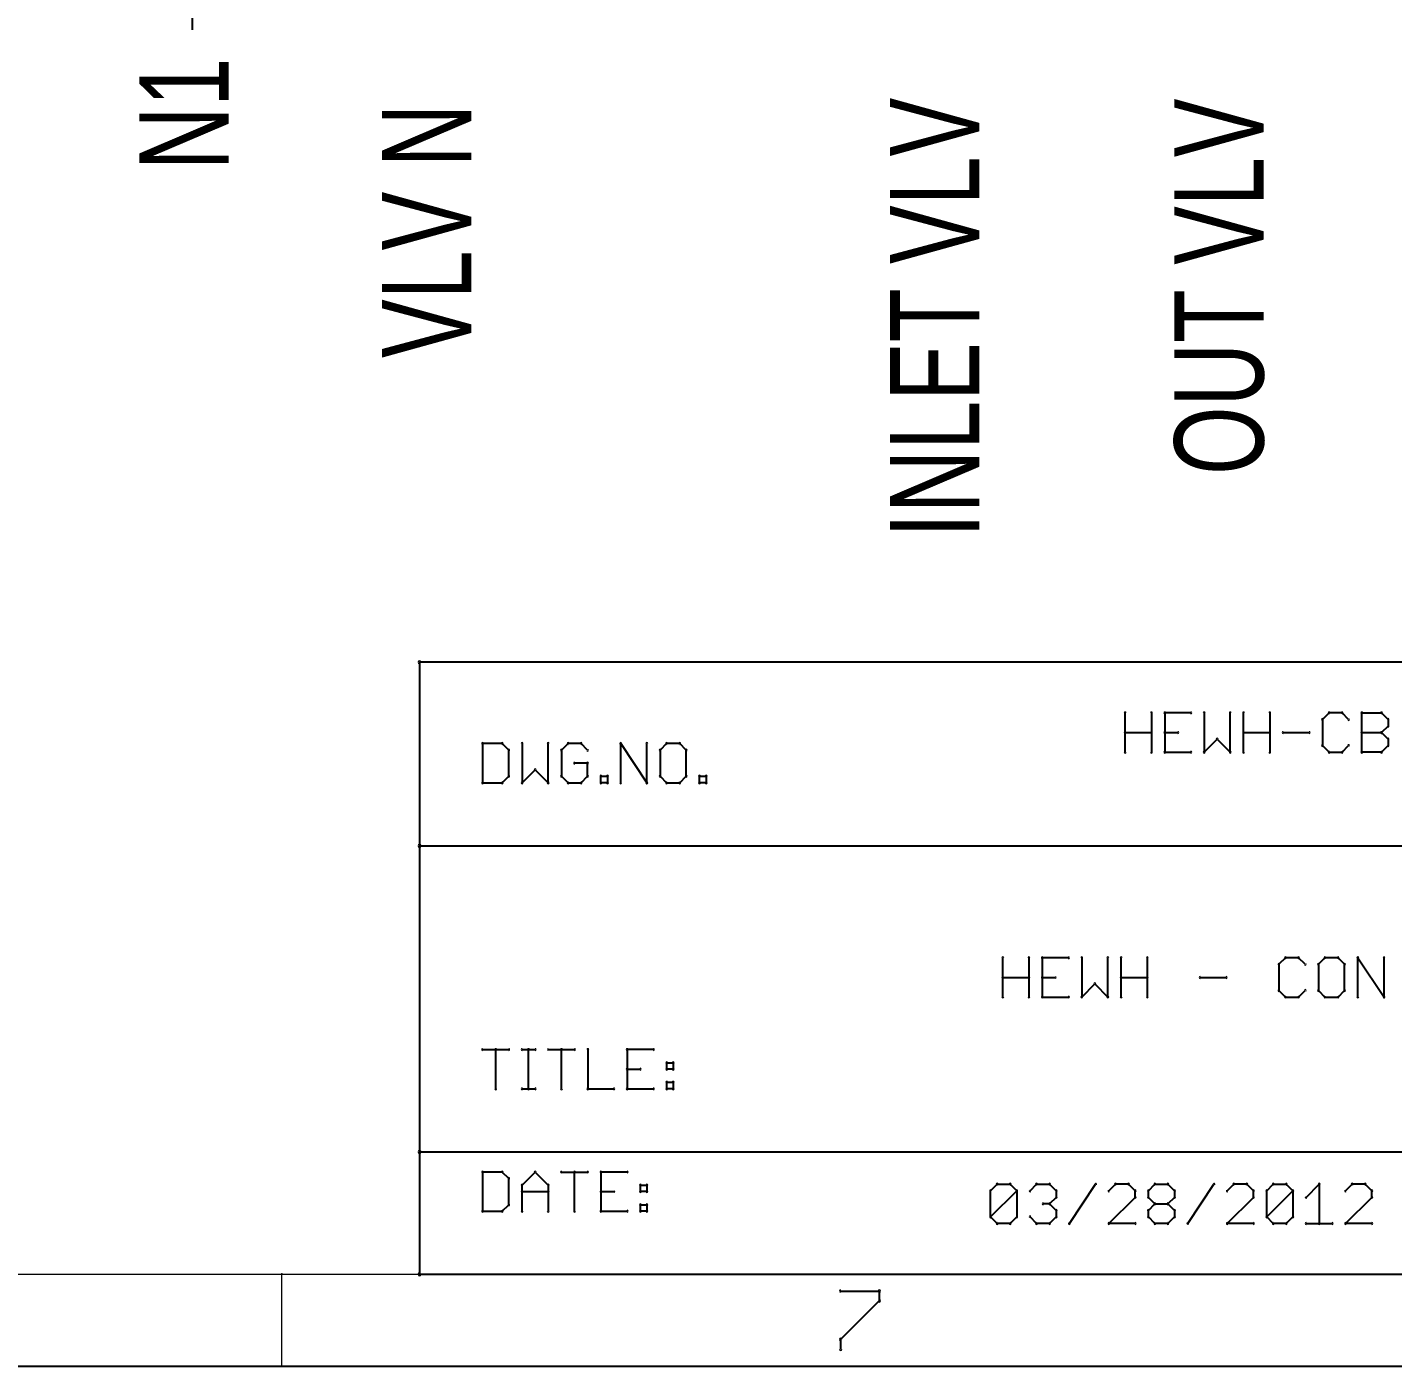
# Paper-space layout 'OUTPUT MODULE' of a CAD drawing. Header units: inches. Extents: x 0.9 to 16.5, y 0.5 to 10.7.
# Drawn here: x 12.109 to 14.34, y 0.499 to 2.687 of the extents above; entities that cross this region are included whole.
import ezdxf

# ---------------------------------------------------------------- set-up
doc = ezdxf.new("R2010")
doc.units = ezdxf.units.IN
doc.header["$MEASUREMENT"] = 0
for name, color, linetype in [('94', 14, 'Continuous'), ('97', 94, 'Continuous'), ('TEXT', 4, 'Continuous'), ('THIN_RED', 1, 'Continuous')]:
    doc.layers.add(name, color=color, linetype=linetype)
doc.styles.add('SLDTEXTSTYLE0', font='TXT', dxfattribs={"width": 0.736842})

psp = doc.layouts.new('OUTPUT MODULE')

# ---------------------------------------------------------------- linework, layer by layer
at = {"layer": '94', "lineweight": 25}
for p, q in [((12.75, 1.65), (12.75, 1.35)), ((15.25, 1.65), (12.75, 1.65)), ((12.853, 1.5171), (12.853, 1.453)), ((12.885, 1.5171), (12.853, 1.5171)), ((12.8957, 1.5064), (12.885, 1.5171)), ((12.9175, 1.5171), (12.9175, 1.453)), ((12.9602, 1.453), (12.9602, 1.5171)), ((12.9926, 1.5171), (12.9819, 1.5064)), ((13.0139, 1.5171), (12.9926, 1.5171)), ((13.0246, 1.5064), (13.0139, 1.5171)), ((13.0786, 1.453), (13.0786, 1.5171)), ((13.0786, 1.5171), (13.1213, 1.453)), ((13.1213, 1.453), (13.1213, 1.5171)), ((13.1537, 1.5171), (13.143, 1.5064)), ((13.1751, 1.5171), (13.1537, 1.5171)), ((13.1858, 1.5064), (13.1751, 1.5171)), ((12.8957, 1.4637), (12.8957, 1.5064)), ((12.9819, 1.5064), (12.9819, 1.4637)), ((13.143, 1.5064), (13.143, 1.4637)), ((13.1858, 1.4637), (13.1858, 1.5064)), ((12.9175, 1.453), (12.9388, 1.4744)), ((12.9388, 1.4744), (12.9602, 1.453)), ((13.0246, 1.485), (13.0033, 1.485)), ((13.0246, 1.4637), (13.0246, 1.485)), ((12.853, 1.453), (12.885, 1.453)), ((12.885, 1.453), (12.8957, 1.4637)), ((12.9819, 1.4637), (12.9926, 1.453)), ((12.9926, 1.453), (13.0139, 1.453)), ((13.0139, 1.453), (13.0246, 1.4637)), ((13.0464, 1.453), (13.0464, 1.4637)), ((13.0464, 1.4637), (13.057, 1.4637)), ((13.057, 1.453), (13.0464, 1.453)), ((13.057, 1.4637), (13.057, 1.453)), ((13.143, 1.4637), (13.1537, 1.453)), ((13.1537, 1.453), (13.1751, 1.453)), ((13.1751, 1.453), (13.1858, 1.4637)), ((13.2075, 1.453), (13.2075, 1.4637)), ((13.2075, 1.4637), (13.2182, 1.4637)), ((13.2182, 1.453), (13.2075, 1.453)), ((13.2182, 1.4637), (13.2182, 1.453)), ((12.75, 1.35), (12.75, 0.85)), ((12.75, 1.35), (15.25, 1.35)), ((12.853, 1.0171), (12.8957, 1.0171)), ((12.8744, 0.953), (12.8744, 1.0171)), ((12.9175, 1.0171), (12.9388, 1.0171)), ((12.9281, 0.953), (12.9281, 1.0171)), ((12.9604, 1.0171), (13.0031, 1.0171)), ((12.9818, 0.953), (12.9818, 1.0171)), ((13.0249, 1.0171), (13.0249, 0.953)), ((13.132, 1.0171), (13.0893, 1.0171)), ((13.0893, 1.0171), (13.0893, 0.953)), ((13.0893, 0.985), (13.1107, 0.985)), ((13.1538, 0.9957), (13.1645, 0.9957)), ((13.1538, 0.985), (13.1538, 0.9957)), ((13.1645, 0.985), (13.1538, 0.985)), ((13.1645, 0.9957), (13.1645, 0.985)), ((13.1538, 0.9637), (13.1645, 0.9637)), ((13.1538, 0.953), (13.1538, 0.9637)), ((13.1645, 0.9637), (13.1645, 0.953)), ((12.9175, 0.953), (12.9388, 0.953)), ((13.0249, 0.953), (13.0676, 0.953)), ((13.0893, 0.953), (13.132, 0.953)), ((13.1645, 0.953), (13.1538, 0.953)), ((12.75, 0.85), (12.75, 0.65)), ((12.75, 0.85), (16.35, 0.85)), ((12.853, 0.8171), (12.853, 0.753)), ((12.885, 0.8171), (12.853, 0.8171)), ((12.8957, 0.8064), (12.885, 0.8171)), ((12.8957, 0.7637), (12.8957, 0.8064)), ((12.9175, 0.7957), (12.9388, 0.8171)), ((12.9388, 0.8171), (12.9602, 0.7957)), ((12.9819, 0.8171), (13.0246, 0.8171)), ((13.0033, 0.753), (13.0033, 0.8171)), ((13.0891, 0.8171), (13.0464, 0.8171)), ((13.0464, 0.8171), (13.0464, 0.753)), ((12.9175, 0.753), (12.9175, 0.7957)), ((12.9175, 0.785), (12.9602, 0.785)), ((12.9602, 0.7957), (12.9602, 0.753)), ((13.0464, 0.785), (13.0677, 0.785)), ((13.1108, 0.7957), (13.1215, 0.7957)), ((13.1108, 0.785), (13.1108, 0.7957)), ((13.1215, 0.785), (13.1108, 0.785)), ((13.1215, 0.7957), (13.1215, 0.785)), ((12.885, 0.753), (12.8957, 0.7637)), ((13.1108, 0.7637), (13.1215, 0.7637)), ((13.1108, 0.753), (13.1108, 0.7637)), ((13.1215, 0.7637), (13.1215, 0.753)), ((12.853, 0.753), (12.885, 0.753)), ((13.0464, 0.753), (13.0891, 0.753)), ((13.1215, 0.753), (13.1108, 0.753)), ((12.75, 0.65), (15.25, 0.65))]:
    psp.add_line(p, q, dxfattribs=at)
at = {"layer": '94', "lineweight": 18}
for centre, radius, start, end in [((12.75, 1.65), 0.0025, 0, 180), ((12.75, 1.65), 0.0025, 90, 270), ((12.853, 1.5171), 0.0015, 0, 180), ((12.853, 1.5171), 0.0015, 90, 270), ((12.885, 1.5171), 0.0015, 45, 225), ((12.885, 1.5171), 0.0015, 270, 90), ((12.9175, 1.5171), 0.0015, 0, 180), ((12.9602, 1.5171), 0.0015, 0, 180), ((12.9926, 1.5171), 0.0015, 90, 270), ((12.9926, 1.5171), 0.0015, 315, 135), ((13.0139, 1.5171), 0.0015, 45, 225), ((13.0139, 1.5171), 0.0015, 270, 90), ((13.0786, 1.5171), 0.0015, 0, 180), ((13.0786, 1.5171), 0.0015, 33.6901, 213.6901), ((13.1213, 1.5171), 0.0015, 0, 180), ((13.1537, 1.5171), 0.0015, 90, 270), ((13.1537, 1.5171), 0.0015, 315.0135, 135.0135), ((13.1751, 1.5171), 0.0015, 45, 225), ((13.1751, 1.5171), 0.0015, 270, 90), ((12.8957, 1.5064), 0.0015, 0, 180), ((12.8957, 1.5064), 0.0015, 225, 45), ((12.9819, 1.5064), 0.0015, 0, 180), ((12.9819, 1.5064), 0.0015, 135, 315), ((13.0246, 1.5064), 0.0015, 225, 45), ((13.143, 1.5064), 0.0015, 0, 180), ((13.143, 1.5064), 0.0015, 134.9865, 314.9865), ((13.1858, 1.5064), 0.0015, 0, 180), ((13.1858, 1.5064), 0.0015, 225.0135, 45.0135), ((12.9388, 1.4744), 0.0015, 45, 225), ((12.9388, 1.4744), 0.0015, 315, 135), ((13.0033, 1.485), 0.0015, 90, 270), ((13.0246, 1.485), 0.0015, 0, 180), ((13.0246, 1.485), 0.0015, 270, 90), ((12.853, 1.453), 0.0015, 90, 270), ((12.853, 1.453), 0.0015, 180, 0), ((12.885, 1.453), 0.0015, 134.9865, 314.9865), ((12.885, 1.453), 0.0015, 270, 90), ((12.8957, 1.4637), 0.0015, 180, 0), ((12.8957, 1.4637), 0.0015, 315.0135, 135.0135), ((12.9175, 1.453), 0.0015, 135, 315), ((12.9175, 1.453), 0.0015, 180, 0), ((12.9602, 1.453), 0.0015, 180, 0), ((12.9602, 1.453), 0.0015, 225, 45), ((12.9819, 1.4637), 0.0015, 44.9865, 224.9865), ((12.9819, 1.4637), 0.0015, 180, 0), ((12.9926, 1.453), 0.0015, 90, 270), ((12.9926, 1.453), 0.0015, 225.0135, 45.0135), ((13.0139, 1.453), 0.0015, 134.9865, 314.9865), ((13.0139, 1.453), 0.0015, 270, 90), ((13.0246, 1.4637), 0.0015, 180, 0), ((13.0246, 1.4637), 0.0015, 315.0135, 135.0135), ((13.0464, 1.4637), 0.0015, 0, 180), ((13.0464, 1.4637), 0.0015, 90, 270), ((13.0464, 1.453), 0.0015, 90, 270), ((13.0464, 1.453), 0.0015, 180, 0), ((13.057, 1.4637), 0.0015, 0, 180), ((13.057, 1.453), 0.0015, 180, 0), ((13.057, 1.4637), 0.0015, 270, 90), ((13.057, 1.453), 0.0015, 270, 90), ((13.0786, 1.453), 0.0015, 180, 0), ((13.1213, 1.453), 0.0015, 180, 0), ((13.1213, 1.453), 0.0015, 213.6795, 33.6795), ((13.143, 1.4637), 0.0015, 45, 225), ((13.143, 1.4637), 0.0015, 180, 0), ((13.1537, 1.453), 0.0015, 90, 270), ((13.1537, 1.453), 0.0015, 225, 45), ((13.1751, 1.453), 0.0015, 134.9865, 314.9865), ((13.1751, 1.453), 0.0015, 270, 90), ((13.1858, 1.4637), 0.0015, 180, 0), ((13.1858, 1.4637), 0.0015, 315, 135), ((13.2075, 1.4637), 0.0015, 0, 180), ((13.2075, 1.4637), 0.0015, 90, 270), ((13.2075, 1.453), 0.0015, 90, 270), ((13.2075, 1.453), 0.0015, 180, 0), ((13.2182, 1.4637), 0.0015, 0, 180), ((13.2182, 1.453), 0.0015, 180, 0), ((13.2182, 1.4637), 0.0015, 270, 90), ((13.2182, 1.453), 0.0015, 270, 90), ((12.75, 1.35), 0.0025, 0, 180), ((12.75, 1.35), 0.0025, 90, 270), ((12.75, 1.35), 0.0025, 180, 0), ((12.853, 1.0171), 0.0015, 90, 270), ((12.8744, 1.0171), 0.0015, 0, 180), ((12.8957, 1.0171), 0.0015, 270, 90), ((12.9175, 1.0171), 0.0015, 90, 270), ((12.9281, 1.0171), 0.0015, 0, 180), ((12.9388, 1.0171), 0.0015, 270, 90), ((12.9604, 1.0171), 0.0015, 90, 270), ((12.9818, 1.0171), 0.0015, 0, 180), ((13.0031, 1.0171), 0.0015, 270, 90), ((13.0249, 1.0171), 0.0015, 0, 180), ((13.0893, 1.0171), 0.0015, 90, 270), ((13.0893, 1.0171), 0.0015, 0, 180), ((13.132, 1.0171), 0.0015, 270, 90), ((13.0893, 0.985), 0.0015, 90, 270), ((13.1107, 0.985), 0.0015, 270, 90), ((13.1538, 0.9957), 0.0015, 90, 270), ((13.1538, 0.9957), 0.0015, 0, 180), ((13.1538, 0.985), 0.0015, 90, 270), ((13.1538, 0.985), 0.0015, 180, 0), ((13.1645, 0.9957), 0.0015, 0, 180), ((13.1645, 0.985), 0.0015, 180, 0), ((13.1645, 0.9957), 0.0015, 270, 90), ((13.1645, 0.985), 0.0015, 270, 90), ((13.1538, 0.9637), 0.0015, 90, 270), ((13.1538, 0.9637), 0.0015, 0, 180), ((13.1645, 0.9637), 0.0015, 0, 180), ((13.1645, 0.9637), 0.0015, 270, 90), ((12.8744, 0.953), 0.0015, 180, 0), ((12.9175, 0.953), 0.0015, 90, 270), ((12.9281, 0.953), 0.0015, 180, 0), ((12.9388, 0.953), 0.0015, 270, 90), ((12.9818, 0.953), 0.0015, 180, 0), ((13.0249, 0.953), 0.0015, 90, 270), ((13.0249, 0.953), 0.0015, 180, 0), ((13.0676, 0.953), 0.0015, 270, 90), ((13.0893, 0.953), 0.0015, 90, 270), ((13.0893, 0.953), 0.0015, 180, 0), ((13.132, 0.953), 0.0015, 270, 90), ((13.1538, 0.953), 0.0015, 90, 270), ((13.1538, 0.953), 0.0015, 180, 0), ((13.1645, 0.953), 0.0015, 180, 0), ((13.1645, 0.953), 0.0015, 270, 90), ((12.75, 0.85), 0.0025, 0, 180), ((12.75, 0.85), 0.0025, 90, 270), ((12.75, 0.85), 0.0025, 180, 0), ((12.853, 0.8171), 0.0015, 0, 180), ((12.853, 0.8171), 0.0015, 90, 270), ((12.885, 0.8171), 0.0015, 45, 225), ((12.885, 0.8171), 0.0015, 270, 90), ((12.8957, 0.8064), 0.0015, 0, 180), ((12.8957, 0.8064), 0.0015, 225, 45), ((12.9388, 0.8171), 0.0015, 45, 225), ((12.9388, 0.8171), 0.0015, 315, 135), ((12.9819, 0.8171), 0.0015, 90, 270), ((13.0033, 0.8171), 0.0015, 0, 180), ((13.0246, 0.8171), 0.0015, 270, 90), ((13.0464, 0.8171), 0.0015, 90, 270), ((13.0464, 0.8171), 0.0015, 0, 180), ((13.0891, 0.8171), 0.0015, 270, 90), ((12.9175, 0.7957), 0.0015, 0, 180), ((12.9175, 0.7957), 0.0015, 135, 315), ((12.9175, 0.785), 0.0015, 90, 270), ((12.9602, 0.7957), 0.0015, 0, 180), ((12.9602, 0.7957), 0.0015, 225, 45), ((12.9602, 0.785), 0.0015, 270, 90), ((13.0464, 0.785), 0.0015, 90, 270), ((13.0677, 0.785), 0.0015, 270, 90), ((13.1108, 0.7957), 0.0015, 90, 270), ((13.1108, 0.7957), 0.0015, 0, 180), ((13.1108, 0.785), 0.0015, 90, 270), ((13.1108, 0.785), 0.0015, 180, 0), ((13.1215, 0.7957), 0.0015, 0, 180), ((13.1215, 0.785), 0.0015, 180, 0), ((13.1215, 0.7957), 0.0015, 270, 90), ((13.1215, 0.785), 0.0015, 270, 90), ((12.8957, 0.7637), 0.0015, 180, 0), ((12.8957, 0.7637), 0.0015, 315.0135, 135.0135), ((13.1108, 0.7637), 0.0015, 90, 270), ((13.1108, 0.7637), 0.0015, 0, 180), ((13.1215, 0.7637), 0.0015, 0, 180), ((13.1215, 0.7637), 0.0015, 270, 90), ((12.853, 0.753), 0.0015, 90, 270), ((12.853, 0.753), 0.0015, 180, 0), ((12.885, 0.753), 0.0015, 134.9865, 314.9865), ((12.885, 0.753), 0.0015, 270, 90), ((12.9175, 0.753), 0.0015, 180, 0), ((12.9602, 0.753), 0.0015, 180, 0), ((13.0033, 0.753), 0.0015, 180, 0), ((13.0464, 0.753), 0.0015, 90, 270), ((13.0464, 0.753), 0.0015, 180, 0), ((13.0891, 0.753), 0.0015, 270, 90), ((13.1108, 0.753), 0.0015, 90, 270), ((13.1108, 0.753), 0.0015, 180, 0), ((13.1215, 0.753), 0.0015, 180, 0), ((13.1215, 0.753), 0.0015, 270, 90), ((12.75, 0.65), 0.0025, 90, 270), ((12.75, 0.65), 0.0025, 180, 0)]:
    psp.add_arc(centre, radius, start, end, dxfattribs=at)
at = {"layer": '97', "lineweight": 25}
for p, q in [((13.903, 1.503), (13.903, 1.5671)), ((13.9457, 1.5671), (13.9457, 1.503)), ((14.0102, 1.5671), (13.9675, 1.5671)), ((13.9675, 1.5671), (13.9675, 1.503)), ((14.0319, 1.5671), (14.0319, 1.503)), ((14.0746, 1.503), (14.0746, 1.5671)), ((14.0964, 1.503), (14.0964, 1.5671)), ((14.1391, 1.5671), (14.1391, 1.503)), ((14.236, 1.5671), (14.2253, 1.5564)), ((14.2573, 1.5671), (14.236, 1.5671)), ((14.268, 1.5564), (14.2573, 1.5671)), ((14.2897, 1.503), (14.2897, 1.5671)), ((14.2897, 1.5671), (14.3218, 1.5671)), ((14.3218, 1.5671), (14.3324, 1.5564)), ((14.2253, 1.5564), (14.2253, 1.5137)), ((14.3324, 1.5457), (14.3218, 1.535)), ((14.3324, 1.5564), (14.3324, 1.5457)), ((13.903, 1.535), (13.9457, 1.535)), ((13.9675, 1.535), (13.9888, 1.535)), ((14.0319, 1.503), (14.0533, 1.5244)), ((14.0533, 1.5244), (14.0746, 1.503)), ((14.0964, 1.535), (14.1391, 1.535)), ((14.1608, 1.535), (14.2035, 1.535)), ((14.2897, 1.535), (14.3218, 1.535)), ((14.3218, 1.535), (14.3324, 1.5244)), ((14.3324, 1.5244), (14.3324, 1.5137)), ((13.9675, 1.503), (14.0102, 1.503)), ((14.2253, 1.5137), (14.236, 1.503)), ((14.236, 1.503), (14.2573, 1.503)), ((14.2573, 1.503), (14.268, 1.5137)), ((14.3218, 1.503), (14.2897, 1.503)), ((14.3324, 1.5137), (14.3218, 1.503)), ((13.703, 1.103), (13.703, 1.1671)), ((13.7457, 1.1671), (13.7457, 1.103)), ((13.8102, 1.1671), (13.7675, 1.1671)), ((13.7675, 1.1671), (13.7675, 1.103)), ((13.8319, 1.1671), (13.8319, 1.103)), ((13.8746, 1.103), (13.8746, 1.1671)), ((13.8964, 1.103), (13.8964, 1.1671)), ((13.9391, 1.1671), (13.9391, 1.103)), ((14.1649, 1.1671), (14.1542, 1.1564)), ((14.1862, 1.1671), (14.1649, 1.1671)), ((14.1969, 1.1564), (14.1862, 1.1671)), ((14.2293, 1.1671), (14.2186, 1.1564)), ((14.2507, 1.1671), (14.2293, 1.1671)), ((14.2613, 1.1564), (14.2507, 1.1671)), ((14.2831, 1.103), (14.2831, 1.1671)), ((14.2831, 1.1671), (14.3258, 1.103)), ((14.3258, 1.103), (14.3258, 1.1671)), ((14.1542, 1.1564), (14.1542, 1.1137)), ((14.2186, 1.1564), (14.2186, 1.1137)), ((14.2613, 1.1137), (14.2613, 1.1564)), ((13.703, 1.135), (13.7457, 1.135)), ((13.7675, 1.135), (13.7888, 1.135)), ((13.8319, 1.103), (13.8533, 1.1244)), ((13.8533, 1.1244), (13.8746, 1.103)), ((13.8964, 1.135), (13.9391, 1.135)), ((14.0253, 1.135), (14.068, 1.135)), ((13.7675, 1.103), (13.8102, 1.103)), ((14.1542, 1.1137), (14.1649, 1.103)), ((14.1649, 1.103), (14.1862, 1.103)), ((14.1862, 1.103), (14.1969, 1.1137)), ((14.2186, 1.1137), (14.2293, 1.103)), ((14.2293, 1.103), (14.2507, 1.103)), ((14.2507, 1.103), (14.2613, 1.1137)), ((13.683, 0.7864), (13.6937, 0.7971)), ((13.683, 0.7437), (13.683, 0.7864)), ((13.683, 0.7437), (13.7257, 0.7864)), ((13.6937, 0.7971), (13.715, 0.7971)), ((13.715, 0.7971), (13.7257, 0.7864)), ((13.7257, 0.7864), (13.7257, 0.7437)), ((13.7475, 0.7864), (13.7581, 0.7971)), ((13.7581, 0.7971), (13.7795, 0.7971)), ((13.7795, 0.7971), (13.7902, 0.7864)), ((13.7902, 0.7864), (13.7902, 0.7757)), ((13.8119, 0.733), (13.8546, 0.7971)), ((13.887, 0.7971), (13.8764, 0.7864)), ((13.9084, 0.7971), (13.887, 0.7971)), ((13.9191, 0.7864), (13.9084, 0.7971)), ((13.9191, 0.7757), (13.9191, 0.7864)), ((13.9408, 0.7864), (13.9515, 0.7971)), ((13.9408, 0.7757), (13.9408, 0.7864)), ((13.9515, 0.7971), (13.9728, 0.7971)), ((13.9728, 0.7971), (13.9835, 0.7864)), ((13.9835, 0.7864), (13.9835, 0.7757)), ((14.0053, 0.733), (14.048, 0.7971)), ((14.0804, 0.7971), (14.0697, 0.7864)), ((14.1018, 0.7971), (14.0804, 0.7971)), ((14.1124, 0.7864), (14.1018, 0.7971)), ((14.1124, 0.7757), (14.1124, 0.7864)), ((14.1342, 0.7864), (14.1449, 0.7971)), ((14.1342, 0.7437), (14.1342, 0.7864)), ((14.1342, 0.7437), (14.1769, 0.7864)), ((14.1449, 0.7971), (14.1662, 0.7971)), ((14.1662, 0.7971), (14.1769, 0.7864)), ((14.1769, 0.7864), (14.1769, 0.7437)), ((14.1986, 0.7757), (14.22, 0.7971)), ((14.22, 0.7971), (14.22, 0.733)), ((14.2738, 0.7971), (14.2631, 0.7864)), ((14.2951, 0.7971), (14.2738, 0.7971)), ((14.3058, 0.7864), (14.2951, 0.7971)), ((14.3058, 0.7757), (14.3058, 0.7864)), ((13.7795, 0.765), (13.7688, 0.765)), ((13.7902, 0.7757), (13.7795, 0.765)), ((13.7795, 0.765), (13.7902, 0.7544)), ((13.8764, 0.733), (13.9191, 0.7757)), ((13.9515, 0.765), (13.9408, 0.7757)), ((13.9408, 0.7544), (13.9515, 0.765)), ((13.9515, 0.765), (13.9728, 0.765)), ((13.9835, 0.7757), (13.9728, 0.765)), ((13.9728, 0.765), (13.9835, 0.7544)), ((14.0697, 0.733), (14.1124, 0.7757)), ((14.2631, 0.733), (14.3058, 0.7757)), ((13.6937, 0.733), (13.683, 0.7437)), ((13.7257, 0.7437), (13.715, 0.733)), ((13.7581, 0.733), (13.7475, 0.7437)), ((13.7902, 0.7437), (13.7795, 0.733)), ((13.7902, 0.7544), (13.7902, 0.7437)), ((13.9408, 0.7437), (13.9408, 0.7544)), ((13.9515, 0.733), (13.9408, 0.7437)), ((13.9835, 0.7437), (13.9728, 0.733)), ((13.9835, 0.7544), (13.9835, 0.7437)), ((14.1449, 0.733), (14.1342, 0.7437)), ((14.1769, 0.7437), (14.1662, 0.733)), ((13.715, 0.733), (13.6937, 0.733)), ((13.7795, 0.733), (13.7581, 0.733)), ((13.9191, 0.733), (13.8764, 0.733)), ((13.9728, 0.733), (13.9515, 0.733)), ((14.1124, 0.733), (14.0697, 0.733)), ((14.1662, 0.733), (14.1449, 0.733)), ((14.1986, 0.733), (14.2413, 0.733)), ((14.3058, 0.733), (14.2631, 0.733)), ((13.4379, 0.6225), (13.5012, 0.6225)), ((13.5012, 0.6067), (13.4379, 0.5434)), ((13.5012, 0.6225), (13.5012, 0.6067)), ((13.4379, 0.5434), (13.4379, 0.5276)), ((0.9, 0.5), (16.5, 0.5))]:
    psp.add_line(p, q, dxfattribs=at)
at = {"layer": '97', "lineweight": 18}
for p, q in [((1.05, 0.65), (16.35, 0.65)), ((12.525, 0.5), (12.525, 0.65))]:
    psp.add_line(p, q, dxfattribs=at)
for centre, radius, start, end in [((13.903, 1.5671), 0.0015, 0, 180), ((13.9457, 1.5671), 0.0015, 0, 180), ((13.9675, 1.5671), 0.0015, 90, 270), ((13.9675, 1.5671), 0.0015, 0, 180), ((14.0102, 1.5671), 0.0015, 270, 90), ((14.0319, 1.5671), 0.0015, 0, 180), ((14.0746, 1.5671), 0.0015, 0, 180), ((14.0964, 1.5671), 0.0015, 0, 180), ((14.1391, 1.5671), 0.0015, 0, 180), ((14.236, 1.5671), 0.0015, 90, 270), ((14.236, 1.5671), 0.0015, 315, 135), ((14.2573, 1.5671), 0.0015, 45, 225), ((14.2573, 1.5671), 0.0015, 270, 90), ((14.2897, 1.5671), 0.0015, 0, 180), ((14.2897, 1.5671), 0.0015, 90, 270), ((14.3218, 1.5671), 0.0015, 44.9865, 224.9865), ((14.3218, 1.5671), 0.0015, 270, 90), ((14.2253, 1.5564), 0.0015, 0, 180), ((14.2253, 1.5564), 0.0015, 135, 315), ((14.268, 1.5564), 0.0015, 225, 45), ((14.3324, 1.5564), 0.0015, 0, 180), ((14.3324, 1.5457), 0.0015, 180, 0), ((14.3324, 1.5564), 0.0015, 225, 45), ((14.3324, 1.5457), 0.0015, 315, 135), ((13.903, 1.535), 0.0015, 90, 270), ((13.9457, 1.535), 0.0015, 270, 90), ((13.9675, 1.535), 0.0015, 90, 270), ((13.9888, 1.535), 0.0015, 270, 90), ((14.0533, 1.5244), 0.0015, 45, 225), ((14.0533, 1.5244), 0.0015, 315, 135), ((14.0964, 1.535), 0.0015, 90, 270), ((14.1391, 1.535), 0.0015, 270, 90), ((14.1608, 1.535), 0.0015, 90, 270), ((14.2035, 1.535), 0.0015, 270, 90), ((14.2897, 1.535), 0.0015, 90, 270), ((14.3218, 1.535), 0.0015, 44.9865, 224.9865), ((14.3218, 1.535), 0.0015, 135.0135, 315.0135), ((14.3218, 1.535), 0.0015, 270, 90), ((14.3324, 1.5244), 0.0015, 0, 180), ((14.3324, 1.5244), 0.0015, 224.9865, 44.9865), ((13.903, 1.503), 0.0015, 180, 0), ((13.9457, 1.503), 0.0015, 180, 0), ((13.9675, 1.503), 0.0015, 90, 270), ((13.9675, 1.503), 0.0015, 180, 0), ((14.0102, 1.503), 0.0015, 270, 90), ((14.0319, 1.503), 0.0015, 135, 315), ((14.0319, 1.503), 0.0015, 180, 0), ((14.0746, 1.503), 0.0015, 180, 0), ((14.0746, 1.503), 0.0015, 225, 45), ((14.0964, 1.503), 0.0015, 180, 0), ((14.1391, 1.503), 0.0015, 180, 0), ((14.2253, 1.5137), 0.0015, 44.9865, 224.9865), ((14.2253, 1.5137), 0.0015, 180, 0), ((14.236, 1.503), 0.0015, 90, 270), ((14.236, 1.503), 0.0015, 225.0135, 45.0135), ((14.2573, 1.503), 0.0015, 134.9865, 314.9865), ((14.2573, 1.503), 0.0015, 270, 90), ((14.268, 1.5137), 0.0015, 315.0135, 135.0135), ((14.2897, 1.503), 0.0015, 90, 270), ((14.2897, 1.503), 0.0015, 180, 0), ((14.3218, 1.503), 0.0015, 135, 315), ((14.3218, 1.503), 0.0015, 270, 90), ((14.3324, 1.5137), 0.0015, 180, 0), ((14.3324, 1.5137), 0.0015, 315.0135, 135.0135), ((13.703, 1.1671), 0.0015, 0, 180), ((13.7457, 1.1671), 0.0015, 0, 180), ((13.7675, 1.1671), 0.0015, 90, 270), ((13.7675, 1.1671), 0.0015, 0, 180), ((13.8102, 1.1671), 0.0015, 270, 90), ((13.8319, 1.1671), 0.0015, 0, 180), ((13.8746, 1.1671), 0.0015, 0, 180), ((13.8964, 1.1671), 0.0015, 0, 180), ((13.9391, 1.1671), 0.0015, 0, 180), ((14.1649, 1.1671), 0.0015, 90, 270), ((14.1649, 1.1671), 0.0015, 315, 135), ((14.1862, 1.1671), 0.0015, 44.9865, 224.9865), ((14.1862, 1.1671), 0.0015, 270, 90), ((14.2293, 1.1671), 0.0015, 90, 270), ((14.2293, 1.1671), 0.0015, 315, 135), ((14.2507, 1.1671), 0.0015, 44.9865, 224.9865), ((14.2507, 1.1671), 0.0015, 270, 90), ((14.2831, 1.1671), 0.0015, 0, 180), ((14.2831, 1.1671), 0.0015, 33.6901, 213.6901), ((14.3258, 1.1671), 0.0015, 0, 180), ((14.1542, 1.1564), 0.0015, 0, 180), ((14.1542, 1.1564), 0.0015, 134.9865, 314.9865), ((14.1969, 1.1564), 0.0015, 225, 45), ((14.2186, 1.1564), 0.0015, 0, 180), ((14.2186, 1.1564), 0.0015, 134.9865, 314.9865), ((14.2613, 1.1564), 0.0015, 0, 180), ((14.2613, 1.1564), 0.0015, 225, 45), ((13.703, 1.135), 0.0015, 90, 270), ((13.7457, 1.135), 0.0015, 270, 90), ((13.7675, 1.135), 0.0015, 90, 270), ((13.7888, 1.135), 0.0015, 270, 90), ((13.8533, 1.1244), 0.0015, 45, 225), ((13.8533, 1.1244), 0.0015, 315, 135), ((13.8964, 1.135), 0.0015, 90, 270), ((13.9391, 1.135), 0.0015, 270, 90), ((14.0253, 1.135), 0.0015, 90, 270), ((14.068, 1.135), 0.0015, 270, 90), ((13.703, 1.103), 0.0015, 180, 0), ((13.7457, 1.103), 0.0015, 180, 0), ((13.7675, 1.103), 0.0015, 90, 270), ((13.7675, 1.103), 0.0015, 180, 0), ((13.8102, 1.103), 0.0015, 270, 90), ((13.8319, 1.103), 0.0015, 135, 315), ((13.8319, 1.103), 0.0015, 180, 0), ((13.8746, 1.103), 0.0015, 180, 0), ((13.8746, 1.103), 0.0015, 225, 45), ((13.8964, 1.103), 0.0015, 180, 0), ((13.9391, 1.103), 0.0015, 180, 0), ((14.1542, 1.1137), 0.0015, 45, 225), ((14.1542, 1.1137), 0.0015, 180, 0), ((14.1649, 1.103), 0.0015, 90, 270), ((14.1649, 1.103), 0.0015, 225.0135, 45.0135), ((14.1862, 1.103), 0.0015, 135, 315), ((14.1862, 1.103), 0.0015, 270, 90), ((14.1969, 1.1137), 0.0015, 315.0135, 135.0135), ((14.2186, 1.1137), 0.0015, 45, 225), ((14.2186, 1.1137), 0.0015, 180, 0), ((14.2293, 1.103), 0.0015, 90, 270), ((14.2293, 1.103), 0.0015, 225.0135, 45.0135), ((14.2507, 1.103), 0.0015, 135, 315), ((14.2507, 1.103), 0.0015, 270, 90), ((14.2613, 1.1137), 0.0015, 180, 0), ((14.2613, 1.1137), 0.0015, 315.0135, 135.0135), ((14.2831, 1.103), 0.0015, 180, 0), ((14.3258, 1.103), 0.0015, 180, 0), ((14.3258, 1.103), 0.0015, 213.6901, 33.6901), ((13.683, 0.7864), 0.0015, 0, 180), ((13.683, 0.7864), 0.0015, 135, 315), ((13.6937, 0.7971), 0.0015, 90, 270), ((13.6937, 0.7971), 0.0015, 315, 135), ((13.715, 0.7971), 0.0015, 45, 225), ((13.715, 0.7971), 0.0015, 270, 90), ((13.7257, 0.7864), 0.0015, 0, 180), ((13.7257, 0.7864), 0.0015, 315, 135), ((13.7257, 0.7864), 0.0015, 225, 45), ((13.7475, 0.7864), 0.0015, 135, 315), ((13.7581, 0.7971), 0.0015, 90, 270), ((13.7581, 0.7971), 0.0015, 315, 135), ((13.7795, 0.7971), 0.0015, 45, 225), ((13.7795, 0.7971), 0.0015, 270, 90), ((13.7902, 0.7864), 0.0015, 0, 180), ((13.7902, 0.7864), 0.0015, 225, 45), ((13.8546, 0.7971), 0.0015, 326.3099, 146.3099), ((13.8764, 0.7864), 0.0015, 135, 315), ((13.887, 0.7971), 0.0015, 90, 270), ((13.887, 0.7971), 0.0015, 315, 135), ((13.9084, 0.7971), 0.0015, 45, 225), ((13.9084, 0.7971), 0.0015, 270, 90), ((13.9191, 0.7864), 0.0015, 0, 180), ((13.9191, 0.7864), 0.0015, 225, 45), ((13.9408, 0.7864), 0.0015, 0, 180), ((13.9408, 0.7864), 0.0015, 135, 315), ((13.9515, 0.7971), 0.0015, 90, 270), ((13.9515, 0.7971), 0.0015, 315, 135), ((13.9728, 0.7971), 0.0015, 45, 225), ((13.9728, 0.7971), 0.0015, 270, 90), ((13.9835, 0.7864), 0.0015, 0, 180), ((13.9835, 0.7864), 0.0015, 225, 45), ((14.048, 0.7971), 0.0015, 326.3099, 146.3099), ((14.0697, 0.7864), 0.0015, 134.9865, 314.9865), ((14.0804, 0.7971), 0.0015, 90, 270), ((14.0804, 0.7971), 0.0015, 315, 135), ((14.1018, 0.7971), 0.0015, 44.9865, 224.9865), ((14.1018, 0.7971), 0.0015, 270, 90), ((14.1124, 0.7864), 0.0015, 0, 180), ((14.1124, 0.7864), 0.0015, 225, 45), ((14.1342, 0.7864), 0.0015, 0, 180), ((14.1342, 0.7864), 0.0015, 134.9865, 314.9865), ((14.1449, 0.7971), 0.0015, 90, 270), ((14.1449, 0.7971), 0.0015, 315, 135), ((14.1662, 0.7971), 0.0015, 44.9865, 224.9865), ((14.1662, 0.7971), 0.0015, 270, 90), ((14.1769, 0.7864), 0.0015, 0, 180), ((14.1769, 0.7864), 0.0015, 315, 135), ((14.1769, 0.7864), 0.0015, 225, 45), ((14.22, 0.7971), 0.0015, 0, 180), ((14.22, 0.7971), 0.0015, 315, 135), ((14.2631, 0.7864), 0.0015, 134.9865, 314.9865), ((14.2738, 0.7971), 0.0015, 90, 270), ((14.2738, 0.7971), 0.0015, 315, 135), ((14.2951, 0.7971), 0.0015, 44.9865, 224.9865), ((14.2951, 0.7971), 0.0015, 270, 90), ((14.3058, 0.7864), 0.0015, 0, 180), ((14.3058, 0.7864), 0.0015, 225, 45), ((13.7688, 0.765), 0.0015, 90, 270), ((13.7795, 0.765), 0.0015, 45, 225), ((13.7795, 0.765), 0.0015, 135, 315), ((13.7795, 0.765), 0.0015, 270, 90), ((13.7902, 0.7757), 0.0015, 180, 0), ((13.7902, 0.7757), 0.0015, 315, 135), ((13.9191, 0.7757), 0.0015, 180, 0), ((13.9191, 0.7757), 0.0015, 315, 135), ((13.9408, 0.7757), 0.0015, 45, 225), ((13.9408, 0.7757), 0.0015, 180, 0), ((13.9515, 0.765), 0.0015, 90, 270), ((13.9515, 0.765), 0.0015, 315, 135), ((13.9515, 0.765), 0.0015, 225, 45), ((13.9728, 0.765), 0.0015, 45, 225), ((13.9728, 0.765), 0.0015, 135, 315), ((13.9728, 0.765), 0.0015, 270, 90), ((13.9835, 0.7757), 0.0015, 180, 0), ((13.9835, 0.7757), 0.0015, 315, 135), ((14.1124, 0.7757), 0.0015, 180, 0), ((14.1124, 0.7757), 0.0015, 315, 135), ((14.1986, 0.7757), 0.0015, 134.9865, 314.9865), ((14.3058, 0.7757), 0.0015, 180, 0), ((14.3058, 0.7757), 0.0015, 315, 135), ((13.683, 0.7437), 0.0015, 44.9865, 224.9865), ((13.683, 0.7437), 0.0015, 135.0135, 315.0135), ((13.683, 0.7437), 0.0015, 180, 0), ((13.7257, 0.7437), 0.0015, 180, 0), ((13.7257, 0.7437), 0.0015, 315.0135, 135.0135), ((13.7475, 0.7437), 0.0015, 44.9865, 224.9865), ((13.7902, 0.7544), 0.0015, 0, 180), ((13.7902, 0.7437), 0.0015, 180, 0), ((13.7902, 0.7544), 0.0015, 224.9865, 44.9865), ((13.7902, 0.7437), 0.0015, 315.0135, 135.0135), ((13.9408, 0.7544), 0.0015, 0, 180), ((13.9408, 0.7544), 0.0015, 135.0135, 315.0135), ((13.9408, 0.7437), 0.0015, 44.9865, 224.9865), ((13.9408, 0.7437), 0.0015, 180, 0), ((13.9835, 0.7544), 0.0015, 0, 180), ((13.9835, 0.7437), 0.0015, 180, 0), ((13.9835, 0.7544), 0.0015, 224.9865, 44.9865), ((13.9835, 0.7437), 0.0015, 315.0135, 135.0135), ((14.1342, 0.7437), 0.0015, 45, 225), ((14.1342, 0.7437), 0.0015, 135, 315), ((14.1342, 0.7437), 0.0015, 180, 0), ((14.1769, 0.7437), 0.0015, 180, 0), ((14.1769, 0.7437), 0.0015, 315.0135, 135.0135), ((13.6937, 0.733), 0.0015, 90, 270), ((13.6937, 0.733), 0.0015, 225.0135, 45.0135), ((13.715, 0.733), 0.0015, 134.9865, 314.9865), ((13.715, 0.733), 0.0015, 270, 90), ((13.7581, 0.733), 0.0015, 90, 270), ((13.7581, 0.733), 0.0015, 225.0135, 45.0135), ((13.7795, 0.733), 0.0015, 134.9865, 314.9865), ((13.7795, 0.733), 0.0015, 270, 90), ((13.8119, 0.733), 0.0015, 146.3099, 326.3099), ((13.8764, 0.733), 0.0015, 90, 270), ((13.8764, 0.733), 0.0015, 135, 315), ((13.9191, 0.733), 0.0015, 270, 90), ((13.9515, 0.733), 0.0015, 90, 270), ((13.9515, 0.733), 0.0015, 225.0135, 45.0135), ((13.9728, 0.733), 0.0015, 134.9865, 314.9865), ((13.9728, 0.733), 0.0015, 270, 90), ((14.0053, 0.733), 0.0015, 146.3099, 326.3099), ((14.0697, 0.733), 0.0015, 90, 270), ((14.0697, 0.733), 0.0015, 134.9865, 314.9865), ((14.1124, 0.733), 0.0015, 270, 90), ((14.1449, 0.733), 0.0015, 90, 270), ((14.1449, 0.733), 0.0015, 225.0135, 45.0135), ((14.1662, 0.733), 0.0015, 135, 315), ((14.1662, 0.733), 0.0015, 270, 90), ((14.1986, 0.733), 0.0015, 90, 270), ((14.22, 0.733), 0.0015, 180, 0), ((14.2413, 0.733), 0.0015, 270, 90), ((14.2631, 0.733), 0.0015, 90, 270), ((14.2631, 0.733), 0.0015, 134.9865, 314.9865), ((14.3058, 0.733), 0.0015, 270, 90), ((12.525, 0.65), 0.000984, 0, 180), ((13.4379, 0.6225), 0.002, 90, 270), ((13.5012, 0.6225), 0.002, 0, 180), ((13.5012, 0.6067), 0.002, 180, 0), ((13.5012, 0.6067), 0.002, 315.0101, 135.0101), ((13.5012, 0.6225), 0.002, 270, 90), ((13.4379, 0.5434), 0.002, 0, 180), ((13.4379, 0.5434), 0.002, 135, 315), ((13.4379, 0.5276), 0.002, 180, 0), ((12.525, 0.5), 0.000984, 180, 0)]:
    psp.add_arc(centre, radius, start, end, dxfattribs=at)
at = {"layer": 'THIN_RED'}
psp.add_line((12.3787, 3.0018), (12.3787, 2.6832), dxfattribs=at)

# ---------------------------------------------------------------- texts
at = {"layer": 'TEXT', "char_height": 0.14583, "attachment_point": 2, "rotation": 90, "style": 'SLDTEXTSTYLE0'}
for s, insert in [('N1', (12.2924, 2.5458)), ('INLET VLV', (13.5186, 2.2128)), ('OUT VLV', (13.9832, 2.2635)), ('VLV N', (12.6889, 2.3547))]:
    psp.add_mtext(s, dxfattribs=dict(at, insert=insert))

doc.saveas('drawing.dxf')
